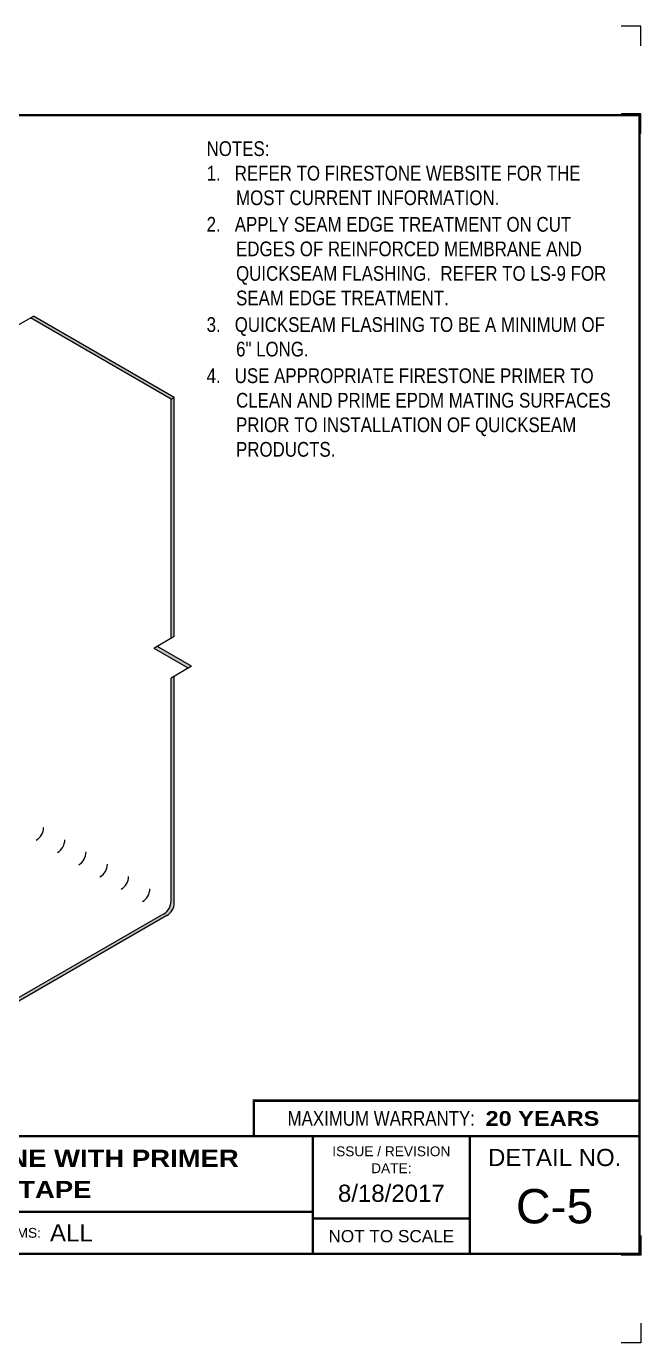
# Model space of a CAD drawing. Header units: inches. Extents: x 143.4 to 163.5, y -221.5 to -204.7.
# Drawn here: x 155.66 to 163.48, y -221.46 to -204.7 of the extents above; entities that cross this region are included whole.
import ezdxf
from ezdxf.enums import TextEntityAlignment as Align

# ---------------------------------------------------------------- set-up
doc = ezdxf.new("R2010")
doc.units = ezdxf.units.IN
doc.header["$MEASUREMENT"] = 0
doc.layers.get('0').update_dxf_attribs({"linetype": 'CONTINUOUS'})
doc.layers.get('DEFPOINTS').update_dxf_attribs({"linetype": 'CONTINUOUS'})
for name, color, linetype in [('FSBP-ANNO-NOTE', 7, 'CONTINUOUS'), ('FSBP-MEMBRANE', 7, 'CONTINUOUS'), ('FSBP-TTLB', 7, 'CONTINUOUS'), ('FSBP-TTLB-BORDER', 7, 'CONTINUOUS'), ('FSBP-TTLB-TEXT', 7, 'CONTINUOUS')]:
    doc.layers.add(name, color=color, linetype=linetype)
doc.styles.add('FSBP_ARIAL', font='arial.ttf')
doc.styles.add('FSBP_ARIAL_BOLD', font='')
doc.styles.add('FSBP_ARIAL_NAR', font='ARIALN.TTF')
doc.styles.get('FSBP_ARIAL_BOLD').set_extended_font_data('Arial Black')

# ---------------------------------------------------------------- blocks, each defined once
blk = doc.blocks.new('TTLB-EPDM_2')
at = {"layer": 'DEFPOINTS', "linetype": 'Continuous', "ltscale": 1.75}
for points in [[(20.01562500000003, 13.88083333333333), (20.01562500000003, 14.13083333333333), (19.76562500000003, 14.13083333333333)], [(20.01562500000003, -2.380833333333342), (20.01562500000003, -2.630833333333342), (19.76562500000003, -2.630833333333342)]]:
    blk.add_lwpolyline(points, dxfattribs=at)
at = {"layer": 'DEFPOINTS', "color": 1}
for points in [[(20.015625, 12.765625), (20.015625, 13.015625), (19.765625, 13.015625)], [(20.015625, -1.265625), (20.015625, -1.515625), (19.765625, -1.515625)]]:
    blk.add_lwpolyline(points, dxfattribs=at)
at = {"layer": 'FSBP-TTLB', "const_width": 0.03125}
blk.add_lwpolyline([(15.09028770518938, 0), (20, 0), (20, 0.4512598240669945), (15.09028770518938, 0.4512598240669945)], close=True, dxfattribs=at)
for points in [[(0, 0), (0, -1.5), (20, -1.5), (20, 0), (0, 0)], [(15.84028770518938, 0), (15.84028770518938, -0.9643749050531198)], [(17.84110496735593, 0), (17.84110496735593, -1.5)], [(20, 0), (20, -1.5)], [(4.825208527206769, -0.9643749050531198), (15.84028770518938, -0.9643749050531198)], [(15.84028770518938, -0.9643749050531198), (15.84028770518938, -1.5)], [(15.84028770518938, -1.048740175933006), (17.84110496735593, -1.048740175933006)]]:
    blk.add_lwpolyline(points, dxfattribs=at)
at = {"layer": 'FSBP-TTLB-BORDER', "const_width": 0.03125}
blk.add_lwpolyline([(20, 0), (20, 13), (0, 13), (0, 0)], dxfattribs=at)
at = {"layer": 'FSBP-TTLB-TEXT', "style": 'FSBP_ARIAL_NAR'}
blk.add_text('MAXIMUM WARRANTY:', height=0.1875, dxfattribs=at).set_placement((17.90516569312837, 0.2256299120335257), align=Align.MIDDLE_RIGHT)
at = {"layer": 'FSBP-TTLB-TEXT', "style": 'FSBP_ARIAL'}
for s, height, p in [('ISSUE / REVISION', 0.125, (16.84069633627263, -0.1938496373466023)), ('DETAIL NO.', 0.21875, (18.92055248367797, -0.2724398367368792)), ('DATE:', 0.125, (16.84069633627263, -0.409973105348854)), ('NOT TO SCALE', 0.15625, (16.84069633627263, -1.274370087966503))]:
    blk.add_text(s, height=height, dxfattribs=at).set_placement(p, align=Align.MIDDLE_CENTER)
blk.add_text('ACCEPTABLE SYSTEMS:', height=0.125, dxfattribs=at).set_placement((10.29281281591562, -1.23218745252656), align=Align.MIDDLE_LEFT)
at = {"layer": 'FSBP-TTLB-TEXT'}
for tag, height, style, p in [('MAXIMUM_WARRANTY', 0.1875, 'FSBP_ARIAL_BOLD', (18.03987100774941, 0.2240244307510579)), ('ACCPT_SYSTEMS', 0.21875, 'FSBP_ARIAL', (12.49438170418193, -1.23218745252656))]:
    blk.add_attdef(tag, text='', height=height, dxfattribs=dict(at, style=style)).set_placement(p, align=Align.MIDDLE_LEFT)
for tag, height, style, p in [('DETAIL_DESCP_LINE_1', 0.21875, 'FSBP_ARIAL_BOLD', (10.33118450231211, -0.2831249841755152)), ('DETAIL_DESCP_LINE_2', 0.21875, 'FSBP_ARIAL_BOLD', (10.33118450231211, -0.6812499208775904)), ('ISSUE_REV_DATE', 0.21875, 'FSBP_ARIAL', (16.84069633627263, -0.7282559425942452)), ('DETAIL_NUMBER', 0.4375, 'FSBP_ARIAL', (18.91941590748775, -0.8931630692489421))]:
    blk.add_attdef(tag, text='', height=height, dxfattribs=dict(at, style=style)).set_placement(p, align=Align.MIDDLE_CENTER)

msp = doc.modelspace()

# ---------------------------------------------------------------- hatches: boundary and pattern name
at = {"layer": 'FSBP-MEMBRANE'}
msp.add_hatch(color=256, dxfattribs=at).paths.add_polyline_path([(155.7472799964023, -208.3866978116133), (155.7066850556001, -208.4101353116131), (157.4990518007367, -209.4449587344043), (157.5396467415389, -209.4215212344043)])
h = msp.add_hatch(color=256, dxfattribs=at)
h.paths.add_polyline_path([(148.656746156544, -208.8232927381886), (148.6161512157417, -208.7998552381888), (148.6161512157418, -213.0608899621189), (148.656746156544, -213.0843274621189)])
h.paths.add_polyline_path([(148.8768722505494, -213.2114173217483), (148.8362773097473, -213.1879798217485), (148.3960251217362, -213.4421595410083), (148.4366200625384, -213.4655970410082)])
h.paths.add_polyline_path([(148.656746156544, -213.5926869006379), (148.6161512157419, -213.569249400638), (148.616151215742, -215.8946694487614, 0.2679491924311777), (148.709901215742, -216.057049211971), (150.7237740518861, -217.2197592360326), (150.7237740518861, -217.1728842360326), (148.7504961565439, -216.0336117119709, -0.2679491924310027), (148.656746156544, -215.8712319487613)])
h.paths.add_polyline_path([(151.1640262398973, -217.2197592360325), (151.1640262398973, -217.1728842360327), (150.7237740518861, -217.4270639552922), (150.723774051886, -217.4739389552919)])
h.paths.add_polyline_path([(151.1640262398973, -217.4270639552921), (151.1640262398973, -217.473938955292), (153.0459747203676, -218.5604824170926), (153.0459747203676, -218.5136074170928)])
h.paths.add_polyline_path([(154.9279232008377, -217.4739389552922), (154.9279232008377, -217.4270639552919), (153.0459747203676, -218.5136074170923), (153.0459747203675, -218.5604824170927)])
h.paths.add_polyline_path([(154.9279232008378, -217.1728842360327), (154.9279232008377, -217.2197592360324), (155.368175388849, -217.473938955292), (155.368175388849, -217.4270639552922)])
h.paths.add_polyline_path([(157.4458967415391, -216.0201862537559, 0.2679491924307848), (157.5396467415388, -215.8578064905464), (157.5396467415389, -212.9710249144514), (157.4990518007366, -212.9944624144513), (157.4990518007367, -215.8343689905461, -0.2679491924313379), (157.4053018007367, -215.9967487537559), (155.368175388849, -217.1728842360324), (155.368175388849, -217.2197592360327)])
h.paths.add_polyline_path([(157.319520647533, -212.5897553355622), (157.2789257067309, -212.6131928355621), (157.7191778947419, -212.8673725548219), (157.7597728355441, -212.843935054822)])
h.paths.add_polyline_path([(157.5396467415389, -209.4215212344043), (157.4990518007367, -209.4449587344043), (157.4990518007367, -212.4861029759323), (157.5396467415389, -212.4626654759325)])

# ---------------------------------------------------------------- linework, layer by layer
for p, q in [((155.4865589615945, -208.5372251712429), (155.7472799964024, -208.3866978116133)), ((157.4990518007368, -209.4449587344043), (155.7066850556001, -208.4101353116131)), ((157.5396467415389, -209.4215212344043), (155.7472799964023, -208.3866978116133)), ((157.4990518007367, -209.4449587344043), (157.5396467415389, -209.4215212344043)), ((157.4990518007367, -212.4861029759323), (157.4990518007367, -209.4449587344043)), ((157.5396467415389, -212.4626654759324), (157.5396467415389, -209.4215212344042)), ((157.2789257067309, -212.6131928355621), (157.5396467415389, -212.4626654759324)), ((157.2789257067309, -212.6131928355621), (157.7191778947419, -212.8673725548219)), ((157.7597728355441, -212.843935054822), (157.3195206475332, -212.5897553355623)), ((157.7597728355441, -212.843935054822), (157.4990518007363, -212.9944624144516)), ((157.4990518007367, -215.8343689905461), (157.4990518007366, -212.9944624144513)), ((157.5396467415388, -215.8578064905462), (157.5396467415389, -212.9710249144515)), ((157.4053018007368, -215.9967487537559), (155.368175388849, -217.1728842360324)), ((157.4458967415391, -216.020186253756), (155.368175388849, -217.2197592360327))]:
    msp.add_line(p, q, dxfattribs=at)
for centre, start, end in [((155.6877541686417, -214.8968689905463), 300.0000000000006, 7.016477563892661e-15), ((155.9583871073242, -215.0531189905463), 300.0000000000006, 7.016477563892661e-15), ((156.2290200460067, -215.2093689905462), 300.0000000000006, 7.016477563892661e-15), ((156.4996529846892, -215.3656189905462), 300.0000000000006, 7.016477563892661e-15), ((156.7702859233717, -215.5218689905462), 300.0000000000006, 7.016477563892661e-15), ((157.0409188620542, -215.6781189905462), 300.0000000000006, 7.016477563892661e-15), ((157.3115518007367, -215.8343689905461), 299.9999999999997, 0), ((157.3521467415391, -215.8578064905462), 299.9999999999997, 0)]:
    msp.add_arc(centre, 0.1875, start, end, dxfattribs=at)

# ---------------------------------------------------------------- block references
at = {"ltscale": 1.75}
msp.add_blockref('TTLB-EPDM_2', (143.4627011304549, -218.8271762231815), dxfattribs=at).add_auto_attribs({'DETAIL_DESCP_LINE_1': 'INSIDE CORNER - FOLDED MEMBRANE WITH PRIMER', 'DETAIL_DESCP_LINE_2': 'AND QUICKSEAM SPLICE TAPE', 'ACCPT_SYSTEMS': 'ALL', 'ISSUE_REV_DATE': '8/18/2017', 'DETAIL_NUMBER': 'C-5', 'MAXIMUM_WARRANTY': '20 YEARS'})

# ---------------------------------------------------------------- texts
at = {"layer": 'FSBP-ANNO-NOTE', "insert": (157.951391772019, -206.1601446621725), "char_height": 0.1875, "attachment_point": 1, "style": 'FSBP_ARIAL_NAR'}
msp.add_mtext_dynamic_manual_height_columns('NOTES:\\P1.   REFER TO FIRESTONE WEBSITE FOR THE                \\P{\\W6.27837; }MOST CURRENT INFORMATION.\\P{\\H0.08333x;\\P}2.   APPLY SEAM EDGE TREATMENT ON CUT \\P{\\W6.27837; }EDGES OF REINFORCED MEMBRANE AND \\P{\\W6.27837; }QUICKSEAM FLASHING.  REFER TO LS-9 FOR \\P{\\W6.27837; }SEAM EDGE TREATMENT. \\P{\\H0.08333x;\\W9.4179;        \\W1;\\P}3.   QUICKSEAM FLASHING TO BE A MINIMUM OF \\P{\\W6.27837; }6" LONG.\\P{\\H0.08333x;\\P}4.   USE APPROPRIATE FIRESTONE PRIMER TO \\P{\\W6.27837; }CLEAN AND PRIME EPDM MATING SURFACES \\P{\\W6.27837; }PRIOR TO INSTALLATION OF QUICKSEAM \\P{\\W6.27837; }PRODUCTS.', width=5.173213509342361, gutter_width=23.08110225731588, heights=[5.115595756332739], dxfattribs=at)

doc.saveas('drawing.dxf')
